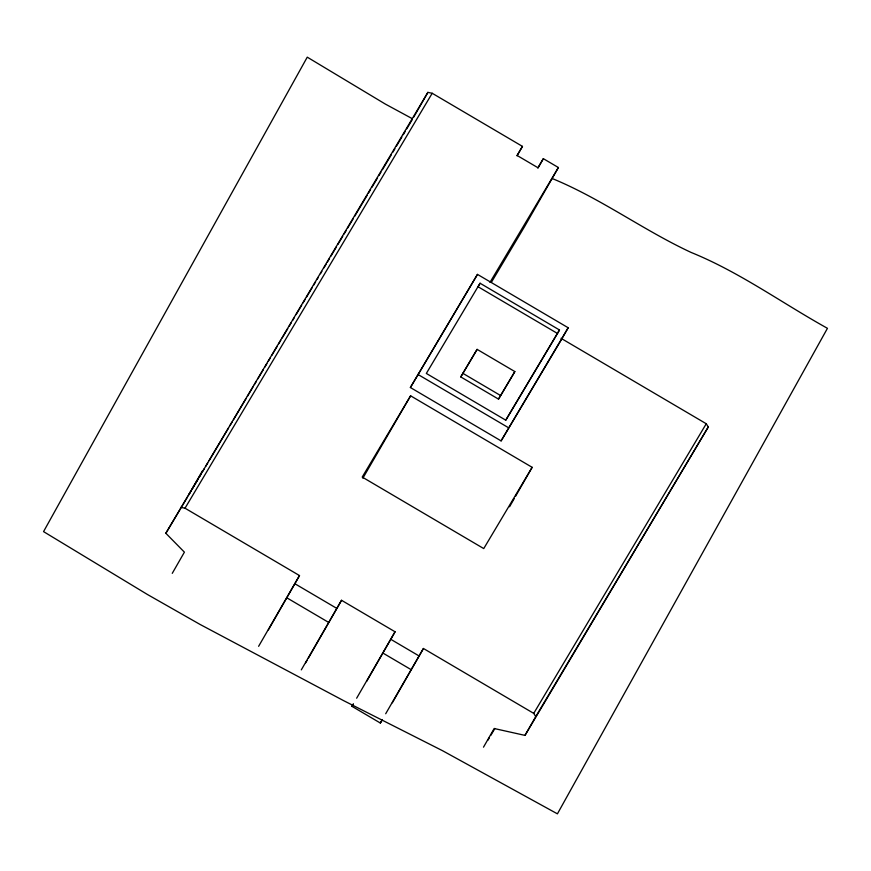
<?xml version="1.0" encoding="UTF-8"?>
<svg xmlns="http://www.w3.org/2000/svg" width="871" height="871" viewBox="0 0 871 871"><rect width="100%" height="100%" fill="white"/><g stroke="black" fill="none" stroke-linecap="round" stroke-linejoin="round"><path stroke-width="1.31" d="M172.262 573.347L184.402 552.16L165.838 533.27L427.89 92.38L432.201 93.273L522.458 146.382L517.047 155.822M188.223 495.653L202.42 470.863M413.692 117.16L427.89 92.38M258.611 646.315L299.504 575.568L185.022 508.207L180.711 507.303M268.388 629.885L299.504 575.568M410.383 387.519L477.471 274.387L568.186 327.757L560.684 340.855L501.097 440.889L410.383 387.519L477.471 274.387M537.93 168.114L543.341 158.664L558.398 167.526L524.582 226.569L491.407 282.269M515.545 496.318L532.148 467.324L410.611 395.815L362.859 478.179M557.473 333.462L559.476 329.967L480.063 283.238L478.059 286.744L557.473 333.462L505.801 420.192M460.781 376.925L477.112 349.369L514.837 371.569L512.769 375.161L498.506 399.114L460.781 376.925L477.112 349.369M301.301 669.875L341.53 600.293L395.053 631.78L366.647 681.383M308.388 658.16L341.53 600.293M498.506 399.114L514.837 371.569M501.097 440.889L568.186 327.757M382.347 719.718L380.366 723.05L351.982 706.348L353.321 704.029M356.642 698.215L395.053 631.78M380.366 723.05L382.358 719.566M385.69 713.752L423.426 648.481L533.727 713.371L535.752 716.593L524.984 735.385L494.184 728.515L483.492 747.176M392.32 702.799L423.426 648.481M509.568 506.759L514.217 498.637M561.044 338.307L706.261 423.752L708.286 426.975L524.984 735.385M165.838 533.27L180.765 508.218M182.126 505.942L187.548 496.829M188.942 494.488L191.032 490.983M192.415 488.653L197.989 479.311M199.383 476.97L201.462 473.465M202.856 471.124L204.25 468.794M205.643 466.453L207.734 462.947M209.127 460.617L228.605 427.911M229.998 425.571L232.089 422.065M233.482 419.735L246.003 398.7M247.397 396.37L252.96 387.018M254.354 384.688L256.444 381.182M257.838 378.841L263.401 369.5M264.795 367.159L266.885 363.653M268.279 361.323L270.358 357.818M271.752 355.477L277.316 346.135M278.709 343.795L280.8 340.289M282.193 337.959L287.757 328.617M289.15 326.277L291.241 322.771M292.634 320.43L294.017 318.1M296.107 314.594L301.682 305.253M303.064 302.912L305.155 299.406M306.548 297.076L312.112 287.724M313.506 285.394L315.596 281.888M316.99 279.547L318.383 277.218M320.463 273.712L321.856 271.371M323.947 267.865L326.037 264.359M327.431 262.029L329.51 258.524M330.904 256.183L336.467 246.841M337.861 244.501L342.739 236.324M344.132 233.994L346.212 230.488M347.605 228.148L353.169 218.806M354.562 216.465L367.094 195.442M368.487 193.101L370.567 189.606M371.961 187.265L377.535 177.924M378.918 175.583L381.008 172.077M382.402 169.747L391.449 154.559M392.843 152.218L394.933 148.712M396.316 146.382L401.89 137.03M403.284 134.7L405.363 131.194M406.757 128.854L412.321 119.512M185.022 508.207L432.201 93.273M522.458 146.382L517.058 155.441L537.94 167.722L543.341 158.664M410.611 395.815L362.216 477.068L483.743 548.578L532.148 467.324M480.063 283.238L426.333 373.441L505.735 420.16L559.476 329.967M489.97 282.389L558.398 167.526M305.623 662.842L307.017 660.501M351.982 706.348L353.31 704.138M487.956 740.154L489.339 737.813M490.732 735.472L494.913 728.472M533.727 713.371L706.261 423.752M535.752 716.593L708.286 426.975M552.334 178.577C601.11 198.599 643.615 230.38 691.215 252.481C739.599 272.122 782.016 303.075 827.45 328.313L557.418 813.841L442.468 750.671L343.729 700.698L200.123 624.474L147.395 594.468L43.55 531.615L307.256 57.159L385.276 104.041L411.961 118.489M462.839 373.321L500.564 395.521M417.884 374.41L508.599 427.781M390.622 639.216L418.995 655.917M294.703 583.624L336.729 608.35M382.609 652.88L410.992 669.57M286.505 597.615L328.53 622.34"/></g></svg>
